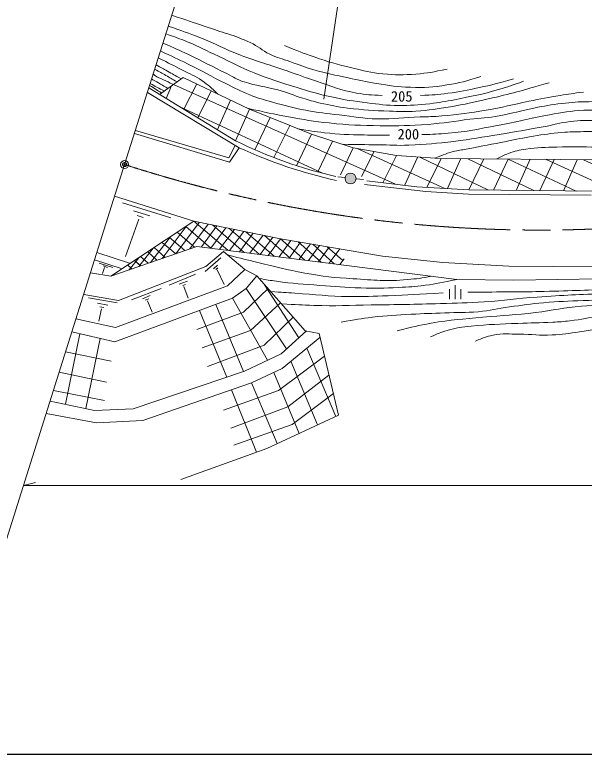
# Model space of a CAD drawing. Units: millimetres, scale not verified. Extents: x 40000 to 680000, y 20000 to 380000.
# Drawn here: x 77177 to 148250, y 205000 to 297344 of the extents above; entities that cross this region are included whole.
import ezdxf
from ezdxf.enums import TextEntityAlignment as Align

# ---------------------------------------------------------------- set-up
doc = ezdxf.new("R2010")
doc.units = ezdxf.units.MM
doc.header["$LTSCALE"] = 1000
doc.header["$PDMODE"] = 32
doc.header["$PDSIZE"] = 500
doc.linetypes.add('CHAIN', pattern=[18.5, 12, -1.5, 3.5, -1.5])
for name, color, linetype, lineweight in [('M-BGD', 7, 'Continuous', 13), ('M-BMK', 2, 'CHAIN', 13), ('M-BMK-SRVR', 3, 'Continuous', 13), ('M-STR-HTXT', 7, 'Continuous', 13), ('M-TTL-BAND', 7, 'Continuous', 25)]:
    doc.layers.add(name, color=color, linetype=linetype, lineweight=lineweight)
doc.layers.add('M-OTRS', color=6, linetype='Continuous')
doc.styles.add('ＭＳ ゴシック', font='')
doc.styles.get('ＭＳ ゴシック').set_extended_font_data('MS Gothic')

msp = doc.modelspace()

# ---------------------------------------------------------------- hatches: boundary and pattern name
at = {"layer": 'M-BGD'}
msp.add_hatch(color=256, dxfattribs=at).paths.add_polyline_path([(119763, 276829, 0.97359), (118410, 277007, 0.01338), (118405, 276971, 0.41421), (119013, 276221, 0.41421)])

# ---------------------------------------------------------------- linework, layer by layer
for p, q in [((98178, 289518), (95246, 287398)), ((106490, 285540), (98178, 289518)), ((104729, 281620), (93902, 288216)), ((96717, 288461), (96053, 286906)), ((96970, 288644), (124677, 276175)), ((99881, 288703), (98259, 285562)), ((105175, 280748), (93726, 287655)), ((101708, 287829), (100040, 284477)), ((104088, 286690), (102464, 283000)), ((97702, 285901), (115588, 277562)), ((106490, 285540), (104729, 281620)), ((114203, 282432), (106490, 285540)), ((109058, 284505), (107128, 280489)), ((111517, 283514), (109512, 279504)), ((103881, 279478), (92223, 282883)), ((103987, 278921), (92105, 282508)), ((114203, 282432), (112346, 278500)), ((119412, 280721), (114203, 282432)), ((104689, 281041), (103881, 279478)), ((105175, 280748), (103987, 278921)), ((116820, 281573), (115019, 277711)), ((119412, 280721), (117822, 277374)), ((124825, 279771), (119412, 280721)), ((130843, 275652), (119921, 280632)), ((122037, 280261), (120464, 277151)), ((124825, 279771), (123096, 276369)), ((130268, 279406), (124825, 279771)), ((127502, 279592), (125815, 276035)), ((136285, 275458), (127722, 279577)), ((130386, 279405), (128602, 275776)), ((162842, 279089), (130268, 279406)), ((132856, 279381), (131168, 275634)), ((133725, 279373), (141943, 275393)), ((135712, 279353), (133830, 275487)), ((138760, 279324), (136913, 275451)), ((138760, 279324), (147257, 275332)), ((141490, 279297), (139773, 275418)), ((144488, 279268), (142731, 275384)), ((143521, 279277), (150989, 275850)), ((147383, 279240), (145668, 275350)), ((153536, 276732), (148181, 279232)), ((117501, 277102), (118410, 277007)), ((119781, 276863), (120690, 276768)), ((120846, 276158), (128503, 275288)), ((121099, 276615), (127367, 275844)), ((127367, 275844), (133830, 275487)), ((128503, 275288), (133798, 274939)), ((149860, 275302), (133830, 275487)), ((89637, 274672), (99545, 271558)), ((133798, 274939), (149120, 274802)), ((90616, 273841), (96651, 271987)), ((91997, 272855), (94028, 272224)), ((99545, 271558), (89177, 264690)), ((92667, 271830), (91011, 267175)), ((92450, 272283), (93200, 272046)), ((99542, 271556), (103757, 267936)), ((110335, 269365), (99545, 271558)), ((98559, 270905), (95589, 266920)), ((100201, 271419), (97288, 267510)), ((98535, 270889), (101664, 268202)), ((101325, 271197), (99029, 268116)), ((102415, 270975), (100463, 268355)), ((103521, 270750), (101626, 268207)), ((101837, 271092), (105817, 267674)), ((103891, 270682), (107667, 267439)), ((97464, 270180), (99626, 268323)), ((104588, 270533), (102748, 268064)), ((105766, 270294), (103988, 267907)), ((106945, 270054), (105228, 267749)), ((106024, 270241), (109568, 267198)), ((108174, 269804), (106520, 267585)), ((108354, 269768), (111560, 266944)), ((96625, 269624), (94105, 266404)), ((97288, 267510), (95567, 268923)), ((98418, 267904), (96487, 269533)), ((109403, 269554), (107813, 267421)), ((110335, 269365), (108821, 267293)), ((111644, 269144), (110167, 267121)), ((123075, 267215), (110335, 269365)), ((110335, 269365), (113374, 266714)), ((112856, 268940), (111413, 266963)), ((115418, 266454), (112539, 268993)), ((114067, 268735), (112657, 266805)), ((89177, 264690), (99916, 268424)), ((94446, 268181), (92679, 265908)), ((95960, 267049), (94582, 268271)), ((99916, 268424), (132348, 264302)), ((115231, 268539), (113854, 266653)), ((117024, 266250), (114380, 268683)), ((116423, 268338), (115079, 266497)), ((118134, 266669), (116165, 268381)), ((117737, 268116), (116429, 266326)), ((91602, 266297), (87432, 267670)), ((92665, 267001), (91441, 265478)), ((93837, 266311), (92875, 267140)), ((94921, 266687), (93767, 267731)), ((102896, 266990), (100924, 265294)), ((101023, 265906), (103238, 267767)), ((103238, 267767), (105903, 265535)), ((118289, 266882), (117759, 266157)), ((130618, 266402), (123075, 267215)), ((90581, 265621), (87138, 266736)), ((87724, 266329), (89407, 265786)), ((88197, 265979), (88740, 265803)), ((91790, 265599), (91284, 266086)), ((92893, 265982), (92134, 266649)), ((92877, 265977), (92486, 266340)), ((102484, 266094), (101976, 265638)), ((138823, 265948), (130618, 266402)), ((89177, 264690), (86632, 265129)), ((88372, 265786), (88144, 265032)), ((90117, 261666), (101023, 265906)), ((102502, 265735), (102274, 265551)), ((102449, 265472), (103300, 263666)), ((105903, 265535), (103725, 263495)), ((107377, 264743), (105903, 265535)), ((150010, 265884), (138823, 265948)), ((99636, 264893), (96428, 263570)), ((99732, 264946), (99636, 264893)), ((106055, 263145), (107377, 264743)), ((107377, 264743), (113417, 257894)), ((132348, 264302), (139467, 264221)), ((139467, 264221), (150373, 264350)), ((103725, 263495), (89742, 258293)), ((97699, 263684), (98023, 263815)), ((98023, 263815), (98724, 264087)), ((98154, 263526), (98505, 263675)), ((98295, 263412), (98829, 261948)), ((112613, 256993), (108350, 263640)), ((132143, 261834), (132143, 263584)), ((85775, 262408), (90117, 261666)), ((91743, 261766), (95442, 263178)), ((93110, 261863), (94065, 262284)), ((104340, 261942), (106055, 263145)), ((108784, 263147), (105730, 260214)), ((106055, 263145), (111107, 255622)), ((131443, 261834), (131443, 263059)), ((132843, 261834), (132843, 263059)), ((86361, 261975), (89937, 261361)), ((87483, 261335), (88780, 261089)), ((89667, 256499), (104340, 261942)), ((93452, 261688), (93899, 261889)), ((93741, 261626), (94337, 260215)), ((108737, 254200), (104340, 261942)), ((106598, 257926), (110335, 261388)), ((87982, 260616), (87656, 259102)), ((87781, 260861), (88272, 260774)), ((103637, 252080), (100215, 260412)), ((102284, 261180), (105743, 252794)), ((105730, 260214), (99913, 258044)), ((111938, 259571), (108314, 256092)), ((89742, 258293), (84816, 259364)), ((84306, 257745), (89667, 256499)), ((100583, 255757), (106598, 257926)), ((110423, 254999), (113570, 257865)), ((113417, 257894), (115152, 257559)), ((85302, 257514), (83499, 248696)), ((87841, 256923), (86065, 248164)), ((115272, 257055), (110536, 253180)), ((115152, 257559), (117578, 247343)), ((108314, 256092), (101214, 253410)), ((89221, 254101), (83515, 255232)), ((105847, 252830), (110423, 254999)), ((117251, 247192), (113610, 255695)), ((110083, 250426), (115824, 254730)), ((111640, 254083), (114950, 246122)), ((110536, 253180), (106740, 251400)), ((88644, 251483), (82718, 252702)), ((91958, 248121), (105847, 252830)), ((112692, 245073), (109491, 252690)), ((116393, 252334), (111267, 248375)), ((106740, 251400), (93141, 246662)), ((106740, 251400), (109921, 243784)), ((88378, 249175), (82001, 250425)), ((103220, 247960), (110083, 250426)), ((104220, 250522), (107365, 242726)), ((111799, 246186), (116938, 250039)), ((81582, 249093), (87126, 247943)), ((87363, 246405), (81100, 247565)), ((87126, 247943), (91958, 248121)), ((111267, 248375), (104147, 245732)), ((93141, 246662), (87363, 246405)), ((117578, 247343), (108624, 243182)), ((104522, 243602), (111799, 246186)), ((108624, 243182), (97919, 239310))]:
    msp.add_line(p, q, dxfattribs=at)
msp.add_circle((119084, 276900), 683, dxfattribs=at)
for centre, radius, start, end in [((128989, 329980), 54104, 243.35816, 257.44996), ((130793, 336469), 61328, 245.30942, 257.31874)]:
    msp.add_arc(centre, radius, start, end, dxfattribs=at)
for points, knots in [([(96760, 297290), (98783, 296618), (99300, 296443), (100923, 295883), (103138, 295120), (104447, 294854), (106573, 293872), (107575, 293408), (108009, 292909), (108999, 292422), (109938, 291961), (110529, 291856), (111514, 291505), (112671, 291093), (113306, 290817), (114487, 290477), (116151, 289998), (117112, 289835), (118806, 289471), (120177, 289177), (120940, 288975), (122326, 288761), (123969, 288507), (124894, 288334), (126556, 288288), (128339, 288239), (129351, 288295), (131112, 288576), (132795, 288845), (133424, 289037), (135342, 289641)], [0, 0, 0, 0, 1, 1, 1, 2, 2, 2, 3, 3, 3, 4, 4, 4, 5, 5, 5, 6, 6, 6, 7, 7, 7, 8, 8, 8, 9, 9, 9, 10, 10, 10, 10]), ([(96331, 295928), (98233, 295279), (98751, 295091), (100280, 294495), (102289, 293712), (103334, 293076), (105348, 292306), (107597, 291447), (108910, 291116), (111186, 290334), (112614, 289843), (113394, 289507), (114834, 289052), (116780, 288438), (117828, 287890), (119844, 287573), (121087, 287377), (121573, 287321), (123053, 287277)], [0, 0, 0, 0, 1, 1, 1, 2, 2, 2, 3, 3, 3, 4, 4, 4, 5, 5, 5, 6, 6, 6, 6]), ([(96028, 294966), (97311, 294530), (97669, 294393), (98703, 293977), (100261, 293349), (101076, 292866), (102599, 292157), (104334, 291350), (105268, 290809), (107044, 290096), (109061, 289286), (110227, 288922), (112305, 288285), (114002, 287764), (114957, 287477), (116689, 287089), (118414, 286702), (119400, 286572), (121154, 286352), (122676, 286162), (123533, 286027), (125067, 286018), (126604, 286010), (127469, 286064), (128996, 286244), (130204, 286386), (130879, 286500), (132071, 286743), (134230, 287183), (135455, 287381), (137566, 288011), (138797, 288378), (139225, 288510), (140690, 289041)], [0, 0, 0, 0, 1, 1, 1, 2, 2, 2, 3, 3, 3, 4, 4, 4, 5, 5, 5, 6, 6, 6, 7, 7, 7, 8, 8, 8, 9, 9, 9, 10, 10, 10, 11, 11, 11, 11]), ([(143870, 288860), (140236, 287825), (139252, 287512), (136246, 286835), (134423, 286425), (133405, 286164), (131560, 285869), (129881, 285601), (128940, 285427), (127244, 285306), (125965, 285214), (125242, 285267), (123960, 285306), (121910, 285367), (120759, 285440), (118726, 285700), (117369, 285874), (116614, 286021), (115280, 286328), (114423, 286525), (113952, 286676), (113110, 286932), (111887, 287304), (111234, 287616), (110003, 287963), (108379, 288420), (107407, 288447), (105800, 288961), (104910, 289246), (104482, 289584), (103642, 289992), (101759, 290905), (100743, 291496), (98847, 292383), (97613, 292960), (97207, 293147), (95667, 293820)], [0, 0, 0, 0, 1, 1, 1, 2, 2, 2, 3, 3, 3, 4, 4, 4, 5, 5, 5, 6, 6, 6, 7, 7, 7, 8, 8, 8, 9, 9, 9, 10, 10, 10, 11, 11, 11, 12, 12, 12, 12]), ([(95355, 292828), (96985, 292078), (97413, 291873), (98719, 291233), (100608, 290307), (101613, 289683), (103501, 288753), (104672, 288177), (105310, 287809), (106524, 287332), (107593, 286912), (108221, 286755), (109326, 286446), (110939, 285996), (111842, 285722), (113489, 285420), (115113, 285121), (116037, 285039), (117675, 284840), (119543, 284613), (120585, 284381), (122466, 284345), (124543, 284305), (125704, 284492), (127780, 284586), (128830, 284634), (129422, 284611), (130469, 284710), (132641, 284914), (133859, 285047), (136008, 285418), (138103, 285780), (139248, 286131), (141334, 286542), (142859, 286842), (143713, 287017), (145247, 287266), (146391, 287452), (146765, 287508), (148182, 287701)], [0, 0, 0, 0, 1, 1, 1, 2, 2, 2, 3, 3, 3, 4, 4, 4, 5, 5, 5, 6, 6, 6, 7, 7, 7, 8, 8, 8, 9, 9, 9, 10, 10, 10, 11, 11, 11, 12, 12, 12, 13, 13, 13, 13]), ([(110826, 293524), (112573, 292786), (113077, 292586), (114553, 292074), (116360, 291448), (117396, 291153), (119257, 290714), (120746, 290362), (121579, 290112), (123103, 289974), (124717, 289828), (125636, 289815), (127252, 289944), (128780, 290067), (129349, 290183), (131127, 290566)], [0, 0, 0, 0, 1, 1, 1, 2, 2, 2, 3, 3, 3, 4, 4, 4, 5, 5, 5, 5]), ([(95088, 291980), (96552, 291231), (96925, 291042), (98096, 290428), (99054, 289925), (99653, 289744), (100544, 289129), (101374, 288555), (101666, 288275), (102505, 287447)], [0, 0, 0, 0, 1, 1, 1, 2, 2, 2, 3, 3, 3, 3]), ([(94808, 291093), (95501, 290710), (95675, 290614), (96230, 290305), (96900, 289933), (97110, 289815), (97944, 289349)], [0, 0, 0, 0, 1, 1, 1, 2, 2, 2, 2]), ([(94635, 290541), (95321, 290172), (95499, 290077), (96048, 289769), (96590, 289464), (96762, 289363), (97426, 288974)], [0, 0, 0, 0, 1, 1, 1, 2, 2, 2, 2]), ([(94253, 289329), (94336, 289276), (94359, 289263), (94427, 289221), (94788, 289001), (95006, 288906), (95372, 288695), (95732, 288487), (95847, 288417), (96287, 288150)], [0, 0, 0, 0, 1, 1, 1, 2, 2, 2, 3, 3, 3, 3]), ([(94448, 289948), (94521, 289875), (94551, 289856), (94620, 289801), (94999, 289497), (95295, 289456), (95730, 289241), (96212, 289003), (96367, 288930), (96970, 288644)], [0, 0, 0, 0, 1, 1, 1, 2, 2, 2, 3, 3, 3, 3]), ([(127826, 287257), (129432, 287341), (129896, 287374), (131213, 287538), (132763, 287732), (133621, 287920), (135148, 288248), (136827, 288610), (137390, 288774), (139408, 289343)], [0, 0, 0, 0, 1, 1, 1, 2, 2, 2, 3, 3, 3, 3]), ([(94001, 288529), (94397, 288281), (94497, 288219), (94813, 288019), (95082, 287849), (95167, 287795), (95502, 287582)], [0, 0, 0, 0, 1, 1, 1, 2, 2, 2, 2]), ([(94078, 288775), (94462, 288532), (94576, 288461), (94910, 288287), (95277, 288096), (95415, 288042), (95878, 287855)], [0, 0, 0, 0, 1, 1, 1, 2, 2, 2, 2]), ([(127987, 282390), (129538, 282413), (129992, 282449), (131272, 282551), (133688, 282745), (135017, 283085), (137402, 283517), (139953, 283980), (141346, 284427), (143902, 284865), (145571, 285150), (146511, 285322), (148201, 285420), (150229, 285538), (151369, 285302), (153394, 285142), (154824, 285030), (155615, 284872), (157042, 284732), (158932, 284546), (159992, 284438), (161889, 284329), (164973, 284153), (166706, 284144), (169795, 284092), (172370, 284048), (173816, 284169), (176389, 284056), (178533, 283961), (179719, 283703), (181860, 283548), (186083, 283244), (188452, 283080), (192684, 282941), (196149, 282828), (198095, 282721), (201560, 282833), (204004, 282912), (205352, 283260), (207792, 283412), (209626, 283527), (210658, 283503), (212493, 283594), (214249, 283680), (215240, 283675), (216986, 283883), (218287, 284039), (219035, 284099), (220283, 284499), (221235, 284806), (221739, 285117), (222529, 285731), (223061, 286145), (223271, 286493), (223616, 287072), (223865, 287490), (223950, 287667), (224159, 288195)], [0, 0, 0, 0, 1, 1, 1, 2, 2, 2, 3, 3, 3, 4, 4, 4, 5, 5, 5, 6, 6, 6, 7, 7, 7, 8, 8, 8, 9, 9, 9, 10, 10, 10, 11, 11, 11, 12, 12, 12, 13, 13, 13, 14, 14, 14, 15, 15, 15, 16, 16, 16, 17, 17, 17, 18, 18, 18, 19, 19, 19, 19]), ([(106184, 285686), (108645, 285121), (109317, 284965), (111345, 284600), (113323, 284244), (114433, 284032), (116433, 283831), (118910, 283581), (120308, 283513), (122798, 283485), (125125, 283460), (126432, 283500), (128754, 283663), (130804, 283807), (131935, 284061), (133975, 284304), (135411, 284475), (136230, 284474), (137653, 284728), (139359, 285032), (140282, 285361), (141982, 285694), (143327, 285958), (144082, 286109), (145443, 286271), (146754, 286427), (147496, 286475), (148816, 286493), (150983, 286523), (152199, 286480), (154362, 286360), (158662, 286120), (161047, 285676), (165345, 285406), (168099, 285233), (169643, 285161), (172400, 285051), (177079, 284864), (179701, 284794), (184381, 284663), (188541, 284546), (190870, 284425), (195031, 284396), (199828, 284363), (202515, 284462), (207311, 284452), (209617, 284447), (210910, 284311), (213213, 284407), (214469, 284460), (215171, 284578), (216408, 284807), (217405, 284991), (217976, 285127), (218893, 285561), (219397, 285800), (219605, 286062), (220047, 286404), (220417, 286691), (220537, 286789), (220978, 287159)], [0, 0, 0, 0, 1, 1, 1, 2, 2, 2, 3, 3, 3, 4, 4, 4, 5, 5, 5, 6, 6, 6, 7, 7, 7, 8, 8, 8, 9, 9, 9, 10, 10, 10, 11, 11, 11, 12, 12, 12, 13, 13, 13, 14, 14, 14, 15, 15, 15, 16, 16, 16, 17, 17, 17, 18, 18, 18, 19, 19, 19, 20, 20, 20, 20]), ([(118032, 281174), (120199, 281140), (120743, 281131), (122481, 281108), (123997, 281087), (124847, 281002), (126362, 281060), (128566, 281144), (129798, 281285), (131990, 281539), (134208, 281796), (135437, 282053), (137642, 282408), (139796, 282756), (141003, 282955), (143149, 283350), (144461, 283592), (145175, 283854), (146500, 284011), (147808, 284167), (148552, 284165), (149870, 284156), (151953, 284142), (153118, 284027), (155196, 283867), (157429, 283694), (158674, 283515), (160908, 283347), (164233, 283097), (166100, 283018), (169431, 282858), (173224, 282676), (175351, 282651), (179144, 282473), (181182, 282377), (182320, 282259), (184358, 282170), (188076, 282007), (190158, 281917), (193878, 281835), (196524, 281776), (198008, 281673), (200653, 281762), (202538, 281826), (203178, 281862), (205472, 282052)], [0, 0, 0, 0, 1, 1, 1, 2, 2, 2, 3, 3, 3, 4, 4, 4, 5, 5, 5, 6, 6, 6, 7, 7, 7, 8, 8, 8, 9, 9, 9, 10, 10, 10, 11, 11, 11, 12, 12, 12, 13, 13, 13, 14, 14, 14, 15, 15, 15, 15]), ([(112494, 283121), (114069, 282839), (114522, 282775), (115831, 282622), (117752, 282397), (118841, 282383), (120774, 282332), (122013, 282299), (122423, 282291), (123946, 282300)], [0, 0, 0, 0, 1, 1, 1, 2, 2, 2, 3, 3, 3, 3]), ([(160957, 282396), (159031, 282591), (158497, 282658), (156915, 282718), (155725, 282763), (155058, 282749), (153867, 282754), (151641, 282764), (150393, 282812), (148167, 282754), (147105, 282727), (146508, 282740), (145450, 282642), (144061, 282513), (143283, 282419), (141907, 282191), (140582, 281970), (139849, 281795), (138530, 281539), (136661, 281175), (135616, 280964), (133747, 280605), (133113, 280482), (132750, 280447), (132121, 280299), (131111, 280060), (130761, 279899), (129604, 279451)], [0, 0, 0, 0, 1, 1, 1, 2, 2, 2, 3, 3, 3, 4, 4, 4, 5, 5, 5, 6, 6, 6, 7, 7, 7, 8, 8, 8, 9, 9, 9, 9]), ([(137361, 279337), (138003, 279699), (138226, 279806), (138812, 280033), (139627, 280349), (140120, 280443), (140985, 280564), (142484, 280774), (143337, 280796), (144850, 280830), (146810, 280875), (147909, 280854), (149868, 280806), (152644, 280737), (154195, 280599), (156969, 280492), (159214, 280405), (160472, 280357), (162718, 280293), (165614, 280209), (167236, 280167), (170133, 280123), (174116, 280063), (176349, 280135), (180332, 280069), (184849, 279995), (187380, 279934), (191894, 279747), (194990, 279618), (196720, 279443), (199816, 279312), (202447, 279201), (203923, 279125), (206555, 279167), (208146, 279193), (209032, 279316), (210617, 279449), (211657, 279536), (212236, 279623), (213274, 279723), (214330, 279824), (214665, 279852), (215978, 279963)], [0, 0, 0, 0, 1, 1, 1, 2, 2, 2, 3, 3, 3, 4, 4, 4, 5, 5, 5, 6, 6, 6, 7, 7, 7, 8, 8, 8, 9, 9, 9, 10, 10, 10, 11, 11, 11, 12, 12, 12, 13, 13, 13, 14, 14, 14, 14]), ([(103741, 267346), (105570, 266881), (106043, 266765), (107523, 266410), (109804, 265863), (111072, 265505), (113380, 265089), (115701, 264671), (117021, 264514), (119376, 264379), (122037, 264227), (123547, 264006), (126199, 264271), (127397, 264390), (127843, 264429), (129250, 264696)], [0, 0, 0, 0, 1, 1, 1, 2, 2, 2, 3, 3, 3, 4, 4, 4, 5, 5, 5, 5]), ([(107664, 264417), (108697, 264226), (108985, 264188), (109835, 264063), (111933, 263755), (113125, 263710), (115239, 263551), (117240, 263400), (118361, 263294), (120367, 263235), (122201, 263181), (123232, 263200), (125065, 263289), (126362, 263352), (127090, 263403), (128379, 263565), (129943, 263763), (130484, 263894), (132348, 264302)], [0, 0, 0, 0, 1, 1, 1, 2, 2, 2, 3, 3, 3, 4, 4, 4, 5, 5, 5, 6, 6, 6, 6]), ([(133713, 262683), (136439, 262719), (137123, 262728), (139309, 262752), (140858, 262769), (141726, 262747), (143273, 262791), (146780, 262892), (148745, 262937), (152247, 263146), (154043, 263254), (155052, 263289), (156842, 263482), (158695, 263681), (159321, 263788), (161565, 264166)], [0, 0, 0, 0, 1, 1, 1, 2, 2, 2, 3, 3, 3, 4, 4, 4, 5, 5, 5, 5]), ([(110453, 261255), (112395, 261121), (112926, 261103), (114513, 261051), (117306, 260960), (118872, 261065), (121666, 261104), (125043, 261150), (126935, 261179), (130310, 261281), (132437, 261346), (133631, 261349), (135754, 261488), (138341, 261658), (139778, 261910), (142365, 262087), (145736, 262318), (147626, 262435), (151003, 262531), (155164, 262649), (157498, 262517), (161660, 262531), (163625, 262537), (164727, 262482), (166689, 262561), (168942, 262651), (170287, 262254), (172453, 262881), (173432, 263164), (173852, 263286), (174897, 263797)], [0, 0, 0, 0, 1, 1, 1, 2, 2, 2, 3, 3, 3, 4, 4, 4, 5, 5, 5, 6, 6, 6, 7, 7, 7, 8, 8, 8, 9, 9, 9, 10, 10, 10, 10]), ([(109117, 262770), (110585, 262673), (110955, 262650), (112133, 262574), (114782, 262406), (116262, 262182), (118917, 262160), (120812, 262145), (121874, 262198), (123769, 262259), (126461, 262346), (127335, 262413), (130656, 262624)], [0, 0, 0, 0, 1, 1, 1, 2, 2, 2, 3, 3, 3, 4, 4, 4, 4]), ([(117906, 258961), (119767, 259306), (120296, 259394), (121841, 259582), (123715, 259811), (124777, 259826), (126663, 259937), (128302, 260034), (129222, 260051), (130863, 260115), (132481, 260178), (133393, 260112), (135005, 260263), (136552, 260408), (137400, 260642), (138939, 260854), (140589, 261081), (141511, 261240), (143170, 261387), (145106, 261559), (146197, 261580), (148140, 261653), (150091, 261726), (151186, 261798), (153139, 261771), (155269, 261743), (156456, 261568), (158582, 261446), (160049, 261362), (160870, 261261), (162339, 261239), (164247, 261210), (164918, 261282), (167220, 261461)], [0, 0, 0, 0, 1, 1, 1, 2, 2, 2, 3, 3, 3, 4, 4, 4, 5, 5, 5, 6, 6, 6, 7, 7, 7, 8, 8, 8, 9, 9, 9, 10, 10, 10, 11, 11, 11, 11]), ([(124904, 257879), (126899, 258393), (127488, 258518), (129164, 258826), (131658, 259284), (133091, 259309), (135613, 259565), (138164, 259825), (139604, 259857), (142151, 260157), (144410, 260423), (145650, 260796), (147919, 260956), (151631, 261217), (153726, 260971), (157445, 260860), (160628, 260764), (162399, 260467), (165580, 260327), (171117, 260083), (174224, 260113), (179765, 259965), (184918, 259826), (187803, 259616), (192959, 259595), (195658, 259584), (197181, 259522), (199868, 259781), (201751, 259963), (202417, 260050), (204667, 260438)], [0, 0, 0, 0, 1, 1, 1, 2, 2, 2, 3, 3, 3, 4, 4, 4, 5, 5, 5, 6, 6, 6, 7, 7, 7, 8, 8, 8, 9, 9, 9, 10, 10, 10, 10]), ([(227272, 254029), (225300, 254383), (224795, 254479), (223210, 254778), (220083, 255369), (218330, 255692), (215223, 256376), (213084, 256846), (211931, 257311), (209779, 257717), (207877, 258076), (206785, 258137), (204854, 258269), (203147, 258386), (202187, 258393), (200476, 258407), (197830, 258429), (196346, 258427), (193701, 258333), (191480, 258255), (190242, 258072), (188022, 257978), (186921, 257932), (186301, 257852), (185201, 257919), (183772, 258006), (183013, 258375), (181597, 258590), (180285, 258788), (179545, 258866), (178225, 259004), (176849, 259147), (176078, 259257), (174695, 259300), (172953, 259354), (171976, 259221), (170234, 259168), (168162, 259105), (167002, 258990), (164929, 259001), (163535, 259008), (162758, 259132), (161366, 259211), (159100, 259339), (157832, 259441), (155565, 259530), (153499, 259611), (152339, 259750), (150273, 259661), (148775, 259597), (147963, 259290), (146473, 259122), (145634, 259027), (145160, 259000), (144317, 258951), (142624, 258854), (141672, 258887), (139978, 258807), (137695, 258699), (136408, 258712), (134137, 258448), (132962, 258312), (132283, 258283), (131153, 257936), (130313, 257678), (129992, 257549), (129062, 257107)], [0, 0, 0, 0, 1, 1, 1, 2, 2, 2, 3, 3, 3, 4, 4, 4, 5, 5, 5, 6, 6, 6, 7, 7, 7, 8, 8, 8, 9, 9, 9, 10, 10, 10, 11, 11, 11, 12, 12, 12, 13, 13, 13, 14, 14, 14, 15, 15, 15, 16, 16, 16, 17, 17, 17, 18, 18, 18, 19, 19, 19, 20, 20, 20, 21, 21, 21, 22, 22, 22, 22]), ([(134681, 256588), (135626, 257007), (135989, 257131), (136870, 257328), (138122, 257607), (138870, 257439), (140153, 257446), (141748, 257455), (142643, 257272), (144236, 257357), (145583, 257429), (146332, 257552), (147667, 257742), (149268, 257970), (150143, 258242), (151750, 258422), (153083, 258572), (153839, 258576), (155181, 258600), (156533, 258624), (157298, 258662), (158642, 258511), (159719, 258391), (160293, 258144), (161364, 257979), (162353, 257826), (162909, 257726), (163908, 257683), (165270, 257624), (166042, 257574), (167399, 257712), (168192, 257793), (168623, 257931), (169410, 258053), (170413, 258207), (170972, 258332), (171984, 258408), (173447, 258516), (174278, 258546), (175741, 258437), (176774, 258360), (177333, 258157), (178344, 257934), (179590, 257660), (180269, 257431), (181510, 257136), (182835, 256820), (183554, 256481), (184912, 256366), (185649, 256304), (186068, 256339), (186805, 256403), (187920, 256500), (188547, 256568), (189645, 256788), (190730, 257005), (191304, 257287), (192396, 257468), (193679, 257682), (194410, 257734), (195709, 257794), (197371, 257870), (198314, 257998), (199969, 257823), (202178, 257591), (203361, 257113), (205545, 256707), (207839, 256280), (209137, 256117), (211432, 255701), (213320, 255359), (214363, 255088), (216254, 254762), (219022, 254284), (219965, 254202), (223383, 253815)], [0, 0, 0, 0, 1, 1, 1, 2, 2, 2, 3, 3, 3, 4, 4, 4, 5, 5, 5, 6, 6, 6, 7, 7, 7, 8, 8, 8, 9, 9, 9, 10, 10, 10, 11, 11, 11, 12, 12, 12, 13, 13, 13, 14, 14, 14, 15, 15, 15, 16, 16, 16, 17, 17, 17, 18, 18, 18, 19, 19, 19, 20, 20, 20, 21, 21, 21, 22, 22, 22, 23, 23, 23, 24, 24, 24, 25, 25, 25, 25])]:
    msp.add_open_spline(points, degree=3, knots=knots, dxfattribs=at)
at = {"layer": 'M-BMK'}
msp.add_arc((142686, 438423), 167966, 252.03812, 272.78316, dxfattribs=at)
at = {"layer": 'M-BMK-SRVR'}
for p, q in [((108423, 334326), (90888, 278644)), ((90888, 278644), (75640, 230226))]:
    msp.add_line(p, q, dxfattribs=at)
msp.add_circle((90888, 278644), 500, dxfattribs=at)
msp.add_point((90888, 278644), dxfattribs=at)
at = {"layer": 'M-OTRS'}
msp.add_point((90888, 278644), dxfattribs=at)
at = {"layer": 'M-STR-HTXT'}
for p, q in [((123270, 337826), (115760, 286805)), ((78260, 238546), (79760, 238921)), ((78260, 238546), (263816, 238546))]:
    msp.add_line(p, q, dxfattribs=at)
at = {"layer": 'M-TTL-BAND'}
msp.add_line((40000, 205000), (579000, 205000), dxfattribs=at)

# ---------------------------------------------------------------- texts
at = {"layer": 'M-BGD', "style": 'ＭＳ ゴシック'}
for s, p in [('205', (124126, 286104)), ('200', (124954, 281383))]:
    msp.add_text(s, height=1320, dxfattribs=at).set_placement(p, align=Align.BOTTOM_LEFT)

doc.saveas('drawing.dxf')
